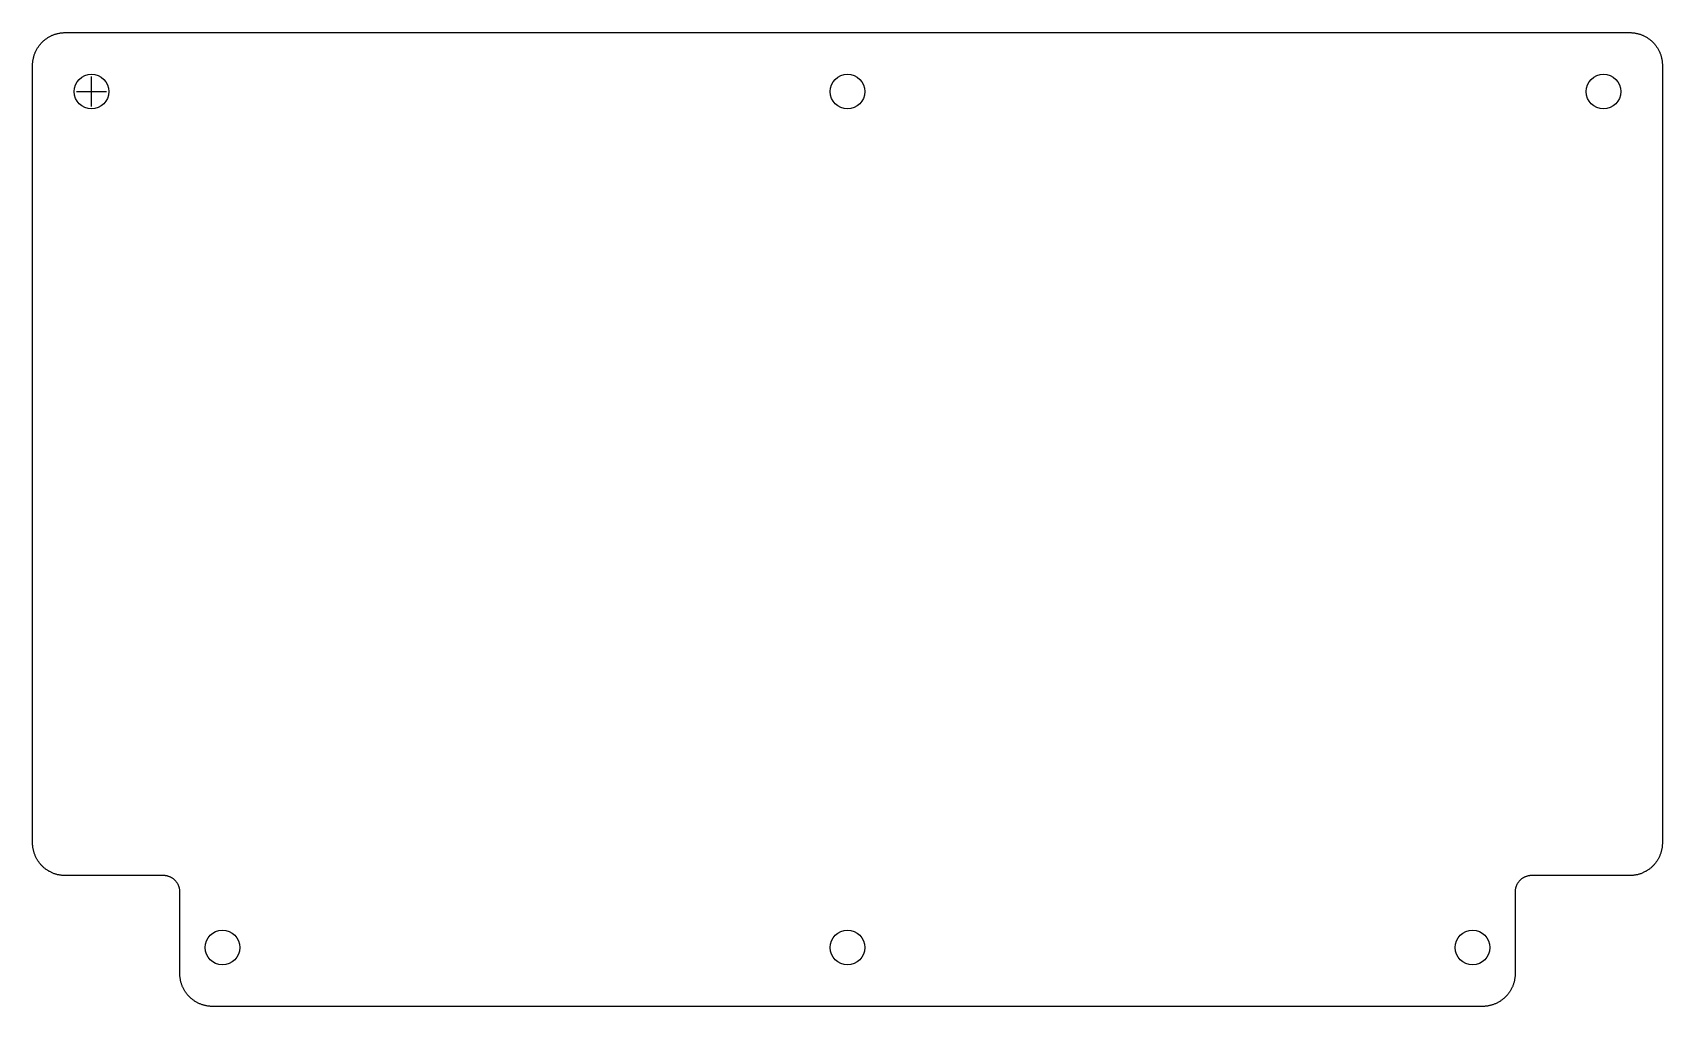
# Model space of a CAD drawing. Header units: inches. Extents: x 0.76 to 10.56, y -7.47 to -1.61.
import ezdxf

# ---------------------------------------------------------------- set-up
doc = ezdxf.new("R2010")
doc.units = ezdxf.units.IN
doc.layers.get('0').update_dxf_attribs({"linetype": 'CONTINUOUS'})

msp = doc.modelspace()

# ---------------------------------------------------------------- linework, layer by layer
for p, q in [((1.1154, -2.0526), (1.1154, -1.8726)), ((1.0254, -1.9626), (1.2055, -1.9626))]:
    msp.add_line(p, q)
msp.add_lwpolyline([(10.372, -1.6076), (10.3762, -1.6077), (10.3805, -1.608), (10.3847, -1.6083), (10.3889, -1.6087), (10.3931, -1.6092), (10.3973, -1.6098), (10.4015, -1.6104), (10.4057, -1.6112), (10.4098, -1.6121), (10.4139, -1.613), (10.418, -1.6141), (10.4221, -1.6152), (10.4262, -1.6164), (10.4302, -1.6177), (10.4342, -1.6191), (10.4382, -1.6206), (10.4421, -1.6221), (10.446, -1.6238), (10.4499, -1.6255), (10.4537, -1.6273), (10.4575, -1.6292), (10.4613, -1.6312), (10.465, -1.6332), (10.4686, -1.6353), (10.4723, -1.6376), (10.4758, -1.6398), (10.4793, -1.6422), (10.4828, -1.6446), (10.4862, -1.6472), (10.4896, -1.6497), (10.4929, -1.6524), (10.4961, -1.6551), (10.4993, -1.6579), (10.5024, -1.6608), (10.5055, -1.6637), (10.5085, -1.6667), (10.5114, -1.6698), (10.5143, -1.6729), (10.5171, -1.6761), (10.5198, -1.6793), (10.5224, -1.6826), (10.525, -1.686), (10.5275, -1.6894), (10.53, -1.6928), (10.5323, -1.6964), (10.5346, -1.6999), (10.5368, -1.7035), (10.539, -1.7072), (10.541, -1.7109), (10.543, -1.7146), (10.5449, -1.7184), (10.5467, -1.7223), (10.5484, -1.7261), (10.5501, -1.73), (10.5516, -1.734), (10.5531, -1.738), (10.5545, -1.742), (10.5558, -1.746), (10.557, -1.75), (10.5581, -1.7541), (10.5591, -1.7582), (10.5601, -1.7624), (10.561, -1.7665), (10.5617, -1.7707), (10.5624, -1.7749), (10.563, -1.7791), (10.5635, -1.7833), (10.5639, -1.7875), (10.5642, -1.7917), (10.5645, -1.7959), (10.5646, -1.8002), (10.5646, -1.8044), (10.5646, -6.4821), (10.5646, -6.4863), (10.5645, -6.4905), (10.5642, -6.4948), (10.5639, -6.499), (10.5635, -6.5032), (10.563, -6.5074), (10.5624, -6.5116), (10.5617, -6.5158), (10.561, -6.52), (10.5601, -6.5241), (10.5591, -6.5282), (10.5581, -6.5323), (10.557, -6.5364), (10.5558, -6.5405), (10.5545, -6.5445), (10.5531, -6.5485), (10.5516, -6.5525), (10.5501, -6.5564), (10.5484, -6.5603), (10.5467, -6.5642), (10.5449, -6.568), (10.543, -6.5718), (10.541, -6.5756), (10.539, -6.5793), (10.5368, -6.5829), (10.5346, -6.5865), (10.5323, -6.5901), (10.53, -6.5936), (10.5275, -6.5971), (10.525, -6.6005), (10.5224, -6.6039), (10.5198, -6.6072), (10.5171, -6.6104), (10.5143, -6.6136), (10.5114, -6.6167), (10.5085, -6.6198), (10.5055, -6.6228), (10.5024, -6.6257), (10.4993, -6.6285), (10.4961, -6.6313), (10.4929, -6.6341), (10.4896, -6.6367), (10.4862, -6.6393), (10.4828, -6.6418), (10.4793, -6.6443), (10.4758, -6.6466), (10.4723, -6.6489), (10.4686, -6.6511), (10.465, -6.6533), (10.4613, -6.6553), (10.4575, -6.6573), (10.4537, -6.6592), (10.4499, -6.661), (10.446, -6.6627), (10.4421, -6.6643), (10.4382, -6.6659), (10.4342, -6.6674), (10.4302, -6.6688), (10.4262, -6.6701), (10.4221, -6.6713), (10.418, -6.6724), (10.4139, -6.6734), (10.4098, -6.6744), (10.4057, -6.6752), (10.4015, -6.676), (10.3973, -6.6767), (10.3931, -6.6773), (10.3889, -6.6778), (10.3847, -6.6782), (10.3805, -6.6785), (10.3763, -6.6787), (10.372, -6.6789), (10.3678, -6.6789), (9.7772, -6.6789), (9.7742, -6.679), (9.7711, -6.6791), (9.7681, -6.6793), (9.7651, -6.6797), (9.7621, -6.6801), (9.7591, -6.6806), (9.7562, -6.6812), (9.7532, -6.6819), (9.7503, -6.6827), (9.7474, -6.6836), (9.7445, -6.6845), (9.7417, -6.6856), (9.7388, -6.6867), (9.7361, -6.6879), (9.7333, -6.6892), (9.7306, -6.6906), (9.728, -6.6921), (9.7254, -6.6937), (9.7228, -6.6953), (9.7203, -6.697), (9.7179, -6.6988), (9.7155, -6.7007), (9.7132, -6.7026), (9.7109, -6.7046), (9.7087, -6.7067), (9.7065, -6.7088), (9.7045, -6.711), (9.7025, -6.7133), (9.7005, -6.7156), (9.6987, -6.718), (9.6969, -6.7205), (9.6952, -6.723), (9.6935, -6.7255), (9.692, -6.7281), (9.6905, -6.7308), (9.6891, -6.7335), (9.6878, -6.7362), (9.6866, -6.739), (9.6854, -6.7418), (9.6844, -6.7446), (9.6834, -6.7475), (9.6825, -6.7504), (9.6818, -6.7533), (9.6811, -6.7563), (9.6805, -6.7593), (9.6799, -6.7623), (9.6795, -6.7653), (9.6792, -6.7683), (9.679, -6.7713), (9.6788, -6.7743), (9.6788, -6.7774), (9.6788, -7.269), (9.6787, -7.2733), (9.6786, -7.2775), (9.6784, -7.2817), (9.678, -7.2859), (9.6776, -7.2902), (9.6771, -7.2944), (9.6765, -7.2986), (9.6759, -7.3027), (9.6751, -7.3069), (9.6742, -7.3111), (9.6733, -7.3152), (9.6722, -7.3193), (9.6711, -7.3234), (9.6699, -7.3274), (9.6686, -7.3315), (9.6672, -7.3355), (9.6658, -7.3394), (9.6642, -7.3434), (9.6626, -7.3473), (9.6608, -7.3511), (9.659, -7.355), (9.6571, -7.3587), (9.6552, -7.3625), (9.6531, -7.3662), (9.651, -7.3699), (9.6488, -7.3735), (9.6465, -7.377), (9.6441, -7.3805), (9.6417, -7.384), (9.6392, -7.3874), (9.6366, -7.3908), (9.634, -7.3941), (9.6312, -7.3973), (9.6284, -7.4005), (9.6256, -7.4036), (9.6226, -7.4067), (9.6197, -7.4097), (9.6166, -7.4126), (9.6135, -7.4155), (9.6103, -7.4183), (9.6071, -7.421), (9.6038, -7.4237), (9.6004, -7.4262), (9.597, -7.4287), (9.5935, -7.4312), (9.59, -7.4335), (9.5865, -7.4358), (9.5828, -7.438), (9.5792, -7.4402), (9.5755, -7.4422), (9.5718, -7.4442), (9.568, -7.4461), (9.5641, -7.4479), (9.5603, -7.4496), (9.5564, -7.4513), (9.5524, -7.4528), (9.5484, -7.4543), (9.5444, -7.4557), (9.5404, -7.457), (9.5364, -7.4582), (9.5323, -7.4593), (9.5282, -7.4604), (9.5241, -7.4613), (9.5199, -7.4622), (9.5157, -7.463), (9.5116, -7.4636), (9.5074, -7.4642), (9.5032, -7.4647), (9.499, -7.4652), (9.4947, -7.4655), (9.4905, -7.4657), (9.4863, -7.4658), (9.482, -7.4659), (1.8437, -7.4659), (1.8395, -7.4658), (1.8352, -7.4657), (1.831, -7.4655), (1.8268, -7.4652), (1.8226, -7.4647), (1.8184, -7.4642), (1.8142, -7.4636), (1.81, -7.463), (1.8058, -7.4622), (1.8017, -7.4613), (1.7976, -7.4604), (1.7935, -7.4593), (1.7894, -7.4582), (1.7853, -7.457), (1.7813, -7.4557), (1.7773, -7.4543), (1.7733, -7.4528), (1.7694, -7.4513), (1.7655, -7.4496), (1.7616, -7.4479), (1.7578, -7.4461), (1.754, -7.4442), (1.7502, -7.4422), (1.7465, -7.4402), (1.7429, -7.438), (1.7393, -7.4358), (1.7357, -7.4335), (1.7322, -7.4312), (1.7287, -7.4287), (1.7253, -7.4262), (1.722, -7.4237), (1.7187, -7.421), (1.7154, -7.4183), (1.7123, -7.4155), (1.7091, -7.4126), (1.7061, -7.4097), (1.7031, -7.4067), (1.7002, -7.4036), (1.6973, -7.4005), (1.6945, -7.3973), (1.6918, -7.3941), (1.6891, -7.3908), (1.6865, -7.3874), (1.684, -7.384), (1.6816, -7.3805), (1.6792, -7.377), (1.677, -7.3735), (1.6747, -7.3699), (1.6726, -7.3662), (1.6706, -7.3625), (1.6686, -7.3587), (1.6667, -7.355), (1.6649, -7.3511), (1.6632, -7.3473), (1.6615, -7.3434), (1.66, -7.3394), (1.6585, -7.3355), (1.6571, -7.3315), (1.6558, -7.3274), (1.6546, -7.3234), (1.6535, -7.3193), (1.6524, -7.3152), (1.6515, -7.3111), (1.6506, -7.3069), (1.6499, -7.3027), (1.6492, -7.2986), (1.6486, -7.2944), (1.6481, -7.2902), (1.6477, -7.2859), (1.6474, -7.2817), (1.6471, -7.2775), (1.647, -7.2733), (1.647, -7.269), (1.647, -6.7774), (1.6469, -6.7743), (1.6468, -6.7713), (1.6465, -6.7683), (1.6462, -6.7653), (1.6458, -6.7623), (1.6453, -6.7593), (1.6447, -6.7563), (1.644, -6.7533), (1.6432, -6.7504), (1.6423, -6.7475), (1.6414, -6.7446), (1.6403, -6.7418), (1.6392, -6.739), (1.6379, -6.7362), (1.6366, -6.7335), (1.6353, -6.7308), (1.6338, -6.7281), (1.6322, -6.7255), (1.6306, -6.723), (1.6289, -6.7205), (1.6271, -6.718), (1.6252, -6.7156), (1.6233, -6.7133), (1.6213, -6.711), (1.6192, -6.7088), (1.6171, -6.7067), (1.6148, -6.7046), (1.6126, -6.7026), (1.6102, -6.7007), (1.6078, -6.6988), (1.6054, -6.697), (1.6029, -6.6953), (1.6003, -6.6937), (1.5977, -6.6921), (1.5951, -6.6906), (1.5924, -6.6892), (1.5897, -6.6879), (1.5869, -6.6867), (1.5841, -6.6856), (1.5812, -6.6845), (1.5784, -6.6836), (1.5755, -6.6827), (1.5725, -6.6819), (1.5696, -6.6812), (1.5666, -6.6806), (1.5636, -6.6801), (1.5606, -6.6797), (1.5576, -6.6793), (1.5546, -6.6791), (1.5516, -6.679), (1.5485, -6.6789), (0.958, -6.6789), (0.9537, -6.6789), (0.9495, -6.6787), (0.9453, -6.6785), (0.941, -6.6782), (0.9368, -6.6778), (0.9326, -6.6773), (0.9284, -6.6767), (0.9242, -6.676), (0.9201, -6.6752), (0.9159, -6.6744), (0.9118, -6.6734), (0.9077, -6.6724), (0.9036, -6.6713), (0.8995, -6.6701), (0.8955, -6.6688), (0.8915, -6.6674), (0.8875, -6.6659), (0.8836, -6.6643), (0.8797, -6.6627), (0.8758, -6.661), (0.872, -6.6592), (0.8682, -6.6573), (0.8645, -6.6553), (0.8607, -6.6533), (0.8571, -6.6511), (0.8535, -6.6489), (0.8499, -6.6466), (0.8464, -6.6443), (0.8429, -6.6418), (0.8395, -6.6393), (0.8362, -6.6367), (0.8329, -6.6341), (0.8296, -6.6313), (0.8264, -6.6285), (0.8233, -6.6257), (0.8203, -6.6228), (0.8173, -6.6198), (0.8143, -6.6167), (0.8115, -6.6136), (0.8087, -6.6104), (0.806, -6.6072), (0.8033, -6.6039), (0.8007, -6.6005), (0.7982, -6.5971), (0.7958, -6.5936), (0.7934, -6.5901), (0.7911, -6.5865), (0.7889, -6.5829), (0.7868, -6.5793), (0.7847, -6.5756), (0.7827, -6.5718), (0.7809, -6.568), (0.779, -6.5642), (0.7773, -6.5603), (0.7757, -6.5564), (0.7741, -6.5525), (0.7727, -6.5485), (0.7713, -6.5445), (0.77, -6.5405), (0.7687, -6.5364), (0.7676, -6.5323), (0.7666, -6.5282), (0.7656, -6.5241), (0.7648, -6.52), (0.764, -6.5158), (0.7633, -6.5116), (0.7627, -6.5074), (0.7622, -6.5032), (0.7618, -6.499), (0.7615, -6.4948), (0.7613, -6.4905), (0.7612, -6.4863), (0.7611, -6.4821), (0.7611, -1.8046), (0.7612, -1.8003), (0.7613, -1.7961), (0.7615, -1.7919), (0.7618, -1.7876), (0.7622, -1.7834), (0.7627, -1.7792), (0.7633, -1.775), (0.764, -1.7708), (0.7648, -1.7667), (0.7656, -1.7625), (0.7666, -1.7584), (0.7676, -1.7543), (0.7687, -1.7502), (0.77, -1.7461), (0.7713, -1.7421), (0.7727, -1.7381), (0.7741, -1.7341), (0.7757, -1.7302), (0.7773, -1.7263), (0.779, -1.7224), (0.7809, -1.7186), (0.7827, -1.7148), (0.7847, -1.7111), (0.7868, -1.7073), (0.7889, -1.7037), (0.7911, -1.7001), (0.7934, -1.6965), (0.7958, -1.693), (0.7982, -1.6895), (0.8007, -1.6861), (0.8033, -1.6828), (0.806, -1.6795), (0.8087, -1.6762), (0.8115, -1.673), (0.8143, -1.6699), (0.8173, -1.6668), (0.8203, -1.6639), (0.8233, -1.6609), (0.8264, -1.6581), (0.8296, -1.6553), (0.8329, -1.6525), (0.8362, -1.6499), (0.8395, -1.6473), (0.8429, -1.6448), (0.8464, -1.6424), (0.8499, -1.64), (0.8535, -1.6377), (0.8571, -1.6355), (0.8607, -1.6334), (0.8645, -1.6313), (0.8682, -1.6293), (0.872, -1.6275), (0.8758, -1.6256), (0.8797, -1.6239), (0.8836, -1.6223), (0.8875, -1.6207), (0.8915, -1.6193), (0.8955, -1.6179), (0.8995, -1.6166), (0.9036, -1.6153), (0.9077, -1.6142), (0.9118, -1.6132), (0.9159, -1.6122), (0.9201, -1.6114), (0.9242, -1.6106), (0.9284, -1.6099), (0.9326, -1.6093), (0.9368, -1.6088), (0.941, -1.6084), (0.9452, -1.6081), (0.9495, -1.6079), (0.9537, -1.6077), (0.958, -1.6077), (10.3678, -1.6075)], close=True)
for centre in [(1.1154, -1.9626), (5.6629, -1.9626), (10.2103, -1.9626), (1.9029, -7.1116), (5.6629, -7.1116), (9.4229, -7.1116)]:
    msp.add_circle(centre, 0.1043)

doc.saveas('drawing.dxf')
